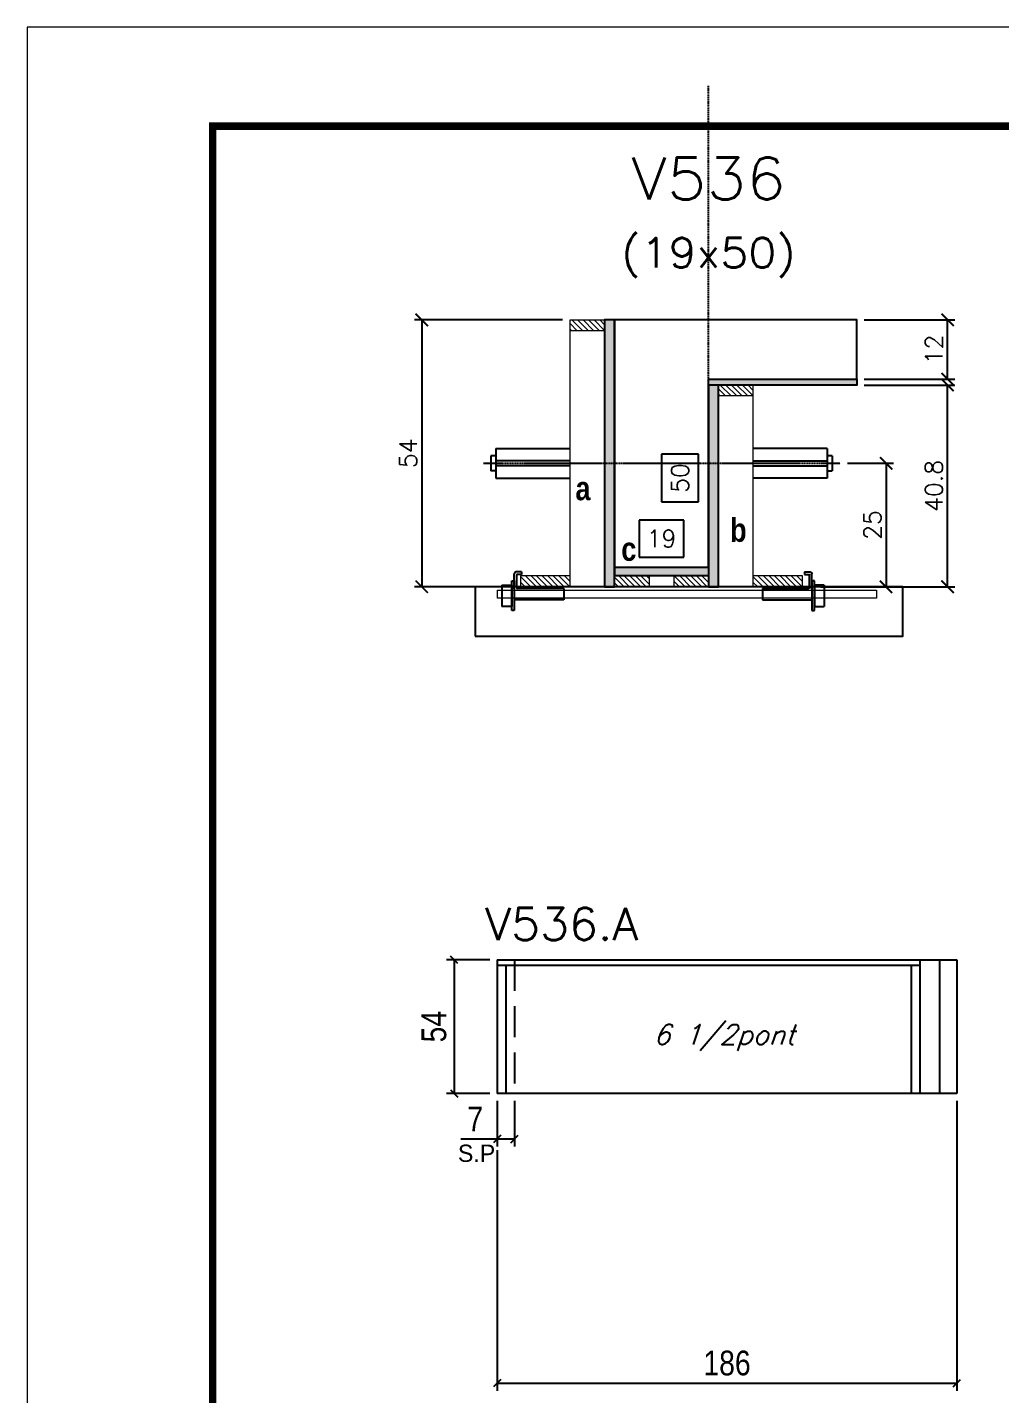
# Model space of a CAD drawing. Extents: x -21493 to -15213, y -12134 to 11887.
# Drawn here: x -18323 to -17930, y 997 to 1550 of the extents above; entities that cross this region are included whole.
import ezdxf
from ezdxf.enums import TextEntityAlignment as Align

# ---------------------------------------------------------------- set-up
doc = ezdxf.new("R2010")
doc.units = 0
doc.linetypes.add('DASHED', pattern=[0.75, 0.5, -0.25])
doc.linetypes.add('HIDDEN', pattern=[0.375, 0.25, -0.125])
for name, color, linetype in [('barrote', 251, 'Continuous'), ('COTA', 241, 'Continuous'), ('Cota Seção (2x)', 4, 'Continuous'), ('detalhes', 4, 'Continuous'), ('Painéis', 200, 'Continuous'), ('presilha', 1, 'Continuous'), ('SARR_2.2x7', 40, 'Continuous'), ('SARR_3.5x7', 81, 'Continuous'), ('TENSOR', 3, 'Continuous'), ('texto', 7, 'Continuous'), ('Texto de Titulo', 7, 'Continuous'), ('Texto Qtd Sarr', 242, 'Continuous')]:
    doc.layers.add(name, color=color, linetype=linetype)
for name, color, linetype, lineweight in [('CONCRETO', 251, 'Continuous', 25), ('Folhas', 255, 'Continuous', 9), ('Hachura', 251, 'Continuous', 9), ('Madeira', 126, 'Continuous', 18), ('SARRAFO DE PRESSAO', 251, 'DASHED', 9), ('SCO-___-LAJ', 2, 'Continuous', 0), ('Texto Seção', 7, 'Continuous', 15)]:
    doc.layers.add(name, color=color, linetype=linetype, lineweight=lineweight)
doc.styles.add('COTA TECNICA', font='techl___.ttf', dxfattribs={"height": 10})
doc.styles.add('REGUA-120', font='ROMANS.shx', dxfattribs={"height": 15})
doc.styles.add('Romans', font='romans.shx')
doc.styles.add('ROMAS860', font='ROMAS860.SHX')
doc.styles.add('TECNICA', font='techb___.ttf', dxfattribs={"height": 10})
doc.dimstyles.new('Cota Seção (2x)', dxfattribs={"dimtxt": 7, "dimasz": 5, "dimexe": 3, "dimexo": 3, "dimgap": 2, "dimtad": 3, "dimdec": 1, "dimlfac": 0.5, "dimzin": 12, "dimdsep": 46, "dimtxsty": 'Romans', "dimblk": 'ARCHTICK', "dimcen": 0, "dimclrd": 4, "dimclre": 4, "dimclrt": 1, "dimadec": 1, "dimazin": 3, "dimtfac": 1, "dimtdec": 1, "dimtmove": 0, "dimatfit": 3, "dimldrblk": 'OBLIQUE', "dimfxl": 1, "dimtolj": 1, "dimtzin": 12, "dimarcsym": 0})
doc.dimstyles.new('Cota Seção interna', dxfattribs={"dimtxt": 7, "dimasz": 6, "dimexe": 0.18, "dimexo": 2, "dimgap": -4, "dimtad": 3, "dimdec": 1, "dimlfac": 0.5, "dimzin": 12, "dimdsep": 46, "dimtxsty": 'Romans', "dimblk": 'ARCHTICK', "dimcen": 0.09, "dimse1": 1, "dimse2": 1, "dimsd1": 1, "dimsd2": 1, "dimclrd": 180, "dimclre": 5, "dimclrt": 1, "dimadec": 0, "dimazin": 3, "dimtfac": 1, "dimtdec": 1, "dimtofl": 0, "dimtmove": 0, "dimatfit": 3, "dimldrblk": 'ARCHTICK', "dimfxl": 1, "dimtolj": 1, "dimtzin": 0, "dimarcsym": 0})
doc.dimstyles.new('PAINEL', dxfattribs={"dimtxt": 10, "dimasz": 3, "dimexe": 3, "dimexo": 3, "dimgap": 3, "dimtad": 1, "dimdec": 1, "dimzin": 12, "dimdsep": 46, "dimtxsty": 'COTA TECNICA', "dimblk1": 'OBLIQUE', "dimblk2": 'OBLIQUE', "dimsah": 1, "dimcen": 0.9, "dimclrd": 4, "dimclre": 4, "dimclrt": 240, "dimadec": 1, "dimazin": 3, "dimtfac": 1, "dimtdec": 1, "dimtmove": 0, "dimatfit": 3, "dimfxl": 1, "dimtolj": 1, "dimtzin": 12, "dimarcsym": 0})

# ---------------------------------------------------------------- blocks, each defined once
blk = doc.blocks.new('titulo1')
at = {"layer": 'Defpoints', "color": 252, "linetype": 'HIDDEN', "ltscale": 2}
blk.add_line((0, 0), (0, 125), dxfattribs=at)
at = {"layer": 'Defpoints', "style": 'Romans', "oblique": 15}
blk.add_attdef('FOLHA', text='', height=10, dxfattribs=at).set_placement((0, 15.58), align=Align.MIDDLE_CENTER)
at = {"layer": 'Texto Qtd Sarr', "color": 3, "style": 'Romans', "oblique": 15}
for tag, height, p in [('TITULO', 17, (0, 71.45)), ('SEÇÃO', 12, (0, 41.55))]:
    blk.add_attdef(tag, text='', height=height, dxfattribs=at).set_placement(p, align=Align.MIDDLE_CENTER)
blk = doc.blocks.new('_ArchTick')
at = {"color": 0, "linetype": 'ByBlock', "const_width": 0.15}
blk.add_lwpolyline([(-0.5, -0.5), (0.5, 0.5)], dxfattribs=at)
blk = doc.blocks.new('*D1799')
at = {"layer": 'COTA', "color": 4, "lineweight": -2, "transparency": 16777216}
for p, q in [((-17984.85, 1405.32), (-17948.14, 1405.32)), ((-17951.14, 1323.72), (-17951.14, 1405.32)), ((-18002.45, 1323.72), (-17948.14, 1323.72))]:
    blk.add_line(p, q, dxfattribs=at)
at = {"layer": 'Defpoints', "color": 0, "transparency": 16777216}
for p in [(-17987.85, 1405.32), (-17951.14, 1405.32), (-18005.45, 1323.72)]:
    blk.add_point(p, dxfattribs=at)
at = {"layer": 'COTA', "color": 4, "lineweight": -2, "transparency": 16777216, "xscale": 5, "yscale": 5, "zscale": 5}
for p, rotation in [((-17951.14, 1405.32), 90), ((-17951.14, 1323.72), 270)]:
    blk.add_blockref('_ArchTick', p, dxfattribs=dict(at, rotation=rotation))
at = {"layer": 'COTA', "color": 1, "transparency": 16777216, "insert": (-17956.64, 1364.52), "char_height": 7, "attachment_point": 5, "rotation": 90, "style": 'Romans'}
blk.add_mtext('\\A1;40.8', dxfattribs=at)
blk = doc.blocks.new('_Oblique')
at = {"color": 0, "linetype": 'ByBlock', "lineweight": -2}
blk.add_line((-0.5, -0.5), (0.5, 0.5), dxfattribs=at)
blk = doc.blocks.new('*D1800')
at = {"layer": 'COTA', "color": 4, "lineweight": -2, "transparency": 16777216}
for p, q in [((-17984.85, 1431.72), (-17948.14, 1431.72)), ((-17951.14, 1407.72), (-17951.14, 1431.72)), ((-17984.85, 1407.72), (-17948.14, 1407.72))]:
    blk.add_line(p, q, dxfattribs=at)
at = {"layer": 'Defpoints', "color": 0, "transparency": 16777216}
for p in [(-17987.85, 1431.72), (-17951.14, 1431.72), (-17987.85, 1407.72)]:
    blk.add_point(p, dxfattribs=at)
at = {"layer": 'COTA', "color": 4, "lineweight": -2, "transparency": 16777216, "xscale": 5, "yscale": 5, "zscale": 5}
for p, rotation in [((-17951.14, 1431.72), 90), ((-17951.14, 1407.72), 270)]:
    blk.add_blockref('_ArchTick', p, dxfattribs=dict(at, rotation=rotation))
at = {"layer": 'COTA', "color": 1, "transparency": 16777216, "insert": (-17956.64, 1419.72), "char_height": 7, "attachment_point": 5, "rotation": 90, "style": 'Romans'}
blk.add_mtext('\\A1;12', dxfattribs=at)
blk = doc.blocks.new('*D1801')
at = {"layer": 'Cota Seção (2x)', "color": 180, "lineweight": -2, "transparency": 16777216}
for p, q in [((-18051.85, 1377.39), (-18066.85, 1377.39)), ((-18066.85, 1377.39), (-18066.85, 1358.06)), ((-18051.85, 1358.06), (-18051.85, 1377.39)), ((-18066.85, 1358.06), (-18051.85, 1358.06))]:
    blk.add_line(p, q, dxfattribs=at)
at = {"layer": 'Defpoints', "color": 0, "transparency": 16777216}
for p in [(-18047.85, 1431.72), (-18047.85, 1431.72), (-18047.85, 1331.72)]:
    blk.add_point(p, dxfattribs=at)
at = {"layer": 'Cota Seção (2x)', "color": 1, "transparency": 16777216, "insert": (-18059.35, 1367.72), "char_height": 7, "attachment_point": 5, "rotation": 90, "style": 'Romans'}
blk.add_mtext('\\A1;50', dxfattribs=at)
blk = doc.blocks.new('PRESILHA METÁLICA 1')
at = {"layer": 'presilha'}
for p, q in [((7.5, 10.64), (7.5, 19.86)), ((12, 21), (8.64, 21)), ((9, 11.57), (9, 18.93)), ((12, 19.5), (9.57, 19.5)), ((12, 21), (12, 19.5)), ((0, 13), (6, 13)), ((0, 13), (0, 0)), ((6, 15.5), (7.5, 15.5)), ((6, -2.5), (6, 15.5)), ((6, 13), (6, 0)), ((7.5, 15.5), (7.5, -2.5)), ((37.5, 11), (9.57, 11)), ((37.5, 11), (37.5, 4.1)), ((6, 0), (0, 0)), ((37.5, 4.1), (7.5, 4.1)), ((7.5, -2.5), (6, -2.5))]:
    blk.add_line(p, q, dxfattribs=at)
for centre, radius, start, end in [((8.64, 19.86), 1.14, 90, 180), ((9.57, 18.93), 0.57, 90, 180), ((9.57, 11.57), 0.57, 180, 270)]:
    blk.add_arc(centre, radius, start, end, dxfattribs=at)
blk = doc.blocks.new('*D1793')
at = {"layer": 'Cota Seção (2x)', "color": 180, "lineweight": -2, "transparency": 16777216}
for p, q in [((-18057.85, 1350.72), (-18075.85, 1350.72)), ((-18075.85, 1350.72), (-18075.85, 1335.72)), ((-18057.85, 1335.72), (-18057.85, 1350.72)), ((-18075.85, 1335.72), (-18057.85, 1335.72))]:
    blk.add_line(p, q, dxfattribs=at)
at = {"layer": 'Defpoints', "color": 0, "transparency": 16777216}
for p in [(-18047.85, 1331.72), (-18085.85, 1323.72), (-18047.85, 1323.72)]:
    blk.add_point(p, dxfattribs=at)
at = {"layer": 'Cota Seção (2x)', "color": 1, "transparency": 16777216, "insert": (-18066.85, 1343.22), "char_height": 7, "attachment_point": 5, "style": 'Romans'}
blk.add_mtext('\\A1;19', dxfattribs=at)
blk = doc.blocks.new('*D1794')
at = {"layer": 'COTA', "color": 4, "lineweight": -2, "transparency": 16777216}
for p, q in [((-18106.85, 1431.72), (-18166.82, 1431.72)), ((-18163.82, 1431.72), (-18163.82, 1323.72)), ((-18106.85, 1323.72), (-18166.82, 1323.72))]:
    blk.add_line(p, q, dxfattribs=at)
at = {"layer": 'Defpoints', "color": 0, "transparency": 16777216}
for p in [(-18103.85, 1431.72), (-18163.82, 1323.72), (-18103.85, 1323.72)]:
    blk.add_point(p, dxfattribs=at)
at = {"layer": 'COTA', "color": 4, "lineweight": -2, "transparency": 16777216, "xscale": 5, "yscale": 5, "zscale": 5}
for p, rotation in [((-18163.82, 1431.72), 90), ((-18163.82, 1323.72), 270)]:
    blk.add_blockref('_ArchTick', p, dxfattribs=dict(at, rotation=rotation))
at = {"layer": 'COTA', "color": 1, "transparency": 16777216, "insert": (-18169.32, 1377.72), "char_height": 7, "attachment_point": 5, "rotation": 90, "style": 'Romans'}
blk.add_mtext('\\A1;54', dxfattribs=at)
blk = doc.blocks.new('*D1795')
at = {"layer": 'COTA', "color": 4, "lineweight": -2, "transparency": 16777216}
for p, q in [((-17991.55, 1373.69), (-17973, 1373.69)), ((-17976, 1373.69), (-17976, 1323.72)), ((-17991.55, 1323.72), (-17973, 1323.72))]:
    blk.add_line(p, q, dxfattribs=at)
at = {"layer": 'Defpoints', "color": 0, "transparency": 16777216}
for p in [(-17994.55, 1373.69), (-17994.55, 1323.72), (-17976, 1323.72)]:
    blk.add_point(p, dxfattribs=at)
at = {"layer": 'COTA', "color": 4, "lineweight": -2, "transparency": 16777216, "xscale": 5, "yscale": 5, "zscale": 5}
for p, rotation in [((-17976, 1373.69), 90), ((-17976, 1323.72), 270)]:
    blk.add_blockref('_ArchTick', p, dxfattribs=dict(at, rotation=rotation))
at = {"layer": 'COTA', "color": 1, "transparency": 16777216, "insert": (-17981.5, 1348.71), "char_height": 7, "attachment_point": 5, "rotation": 90, "style": 'Romans'}
blk.add_mtext('\\A1;25', dxfattribs=at)
blk = doc.blocks.new('*D1796')
at = {"layer": 'COTA', "color": 4, "linetype": 'ByBlock', "lineweight": -2, "transparency": 16777216}
for p, q in [((-17947.34, 1115.78), (-17947.34, 998.51)), ((-18133.34, 1095.78), (-18133.34, 998.51)), ((-18133.34, 1001.51), (-17947.34, 1001.51))]:
    blk.add_line(p, q, dxfattribs=at)
at = {"layer": 'Defpoints', "color": 0, "linetype": 'ByBlock', "transparency": 16777216}
for p in [(-17947.34, 1118.78), (-18133.34, 1098.78), (-17947.34, 1001.51)]:
    blk.add_point(p, dxfattribs=at)
at = {"layer": 'COTA', "color": 4, "linetype": 'ByBlock', "lineweight": -2, "transparency": 16777216, "xscale": 3, "yscale": 3, "zscale": 3, "rotation": 180}
blk.add_blockref('_Oblique', (-18133.34, 1001.51), dxfattribs=at)
at = {"layer": 'COTA', "color": 4, "linetype": 'ByBlock', "lineweight": -2, "transparency": 16777216, "xscale": 3, "yscale": 3, "zscale": 3}
blk.add_blockref('_Oblique', (-17947.34, 1001.51), dxfattribs=at)
at = {"layer": 'COTA', "color": 240, "linetype": 'ByBlock', "transparency": 16777216, "insert": (-18040.34, 1009.64), "char_height": 10, "attachment_point": 5, "style": 'COTA TECNICA'}
blk.add_mtext('\\A1;186', dxfattribs=at)
blk = doc.blocks.new('*D1846')
at = {"layer": 'COTA', "color": 4, "lineweight": -2, "ltscale": 25, "transparency": 16777216}
for p, q in [((-18136.34, 1172.78), (-18153.77, 1172.78)), ((-18150.77, 1172.78), (-18150.77, 1118.78)), ((-18136.34, 1118.78), (-18153.77, 1118.78))]:
    blk.add_line(p, q, dxfattribs=at)
at = {"layer": 'Defpoints', "color": 0, "ltscale": 25, "transparency": 16777216}
for p in [(-18133.34, 1172.78), (-18150.77, 1118.78), (-18133.34, 1118.78)]:
    blk.add_point(p, dxfattribs=at)
at = {"layer": 'COTA', "color": 4, "lineweight": -2, "ltscale": 25, "transparency": 16777216, "xscale": 3, "yscale": 3, "zscale": 3}
for p, rotation in [((-18150.77, 1172.78), 90), ((-18150.77, 1118.78), 270)]:
    blk.add_blockref('_Oblique', p, dxfattribs=dict(at, rotation=rotation))
at = {"layer": 'COTA', "color": 240, "ltscale": 25, "transparency": 16777216, "insert": (-18158.88, 1145.78), "char_height": 10, "attachment_point": 5, "rotation": 90, "style": 'COTA TECNICA'}
blk.add_mtext('\\A1;54', dxfattribs=at)
blk = doc.blocks.new('*D1847')
at = {"layer": 'COTA', "color": 4, "lineweight": -2, "ltscale": 25, "transparency": 16777216}
for p, q in [((-18133.34, 1115.78), (-18133.34, 1097.32)), ((-18126.34, 1115.78), (-18126.34, 1097.32)), ((-18133.34, 1100.32), (-18148.07, 1100.32)), ((-18126.34, 1100.32), (-18133.34, 1100.32))]:
    blk.add_line(p, q, dxfattribs=at)
at = {"layer": 'Defpoints', "color": 0, "ltscale": 25, "transparency": 16777216}
for p in [(-18133.34, 1118.78), (-18126.34, 1118.78), (-18133.34, 1100.32)]:
    blk.add_point(p, dxfattribs=at)
at = {"layer": 'COTA', "color": 4, "lineweight": -2, "ltscale": 25, "transparency": 16777216, "xscale": 3, "yscale": 3, "zscale": 3, "rotation": 180}
blk.add_blockref('_Oblique', (-18133.34, 1100.32), dxfattribs=at)
at = {"layer": 'COTA', "color": 4, "lineweight": -2, "ltscale": 25, "transparency": 16777216, "xscale": 3, "yscale": 3, "zscale": 3}
blk.add_blockref('_Oblique', (-18126.34, 1100.32), dxfattribs=at)
at = {"layer": 'COTA', "color": 240, "ltscale": 25, "transparency": 16777216, "insert": (-18142.21, 1108.39), "char_height": 10, "attachment_point": 5, "style": 'COTA TECNICA'}
blk.add_mtext('\\A1;7', dxfattribs=at)
blk = doc.blocks.new('9999999999')
at = {"layer": 'Folhas'}
blk.add_lwpolyline([(98138.98, 34190.21), (99623.98, 34190.21), (99623.98, 35240.21), (98138.98, 35240.21)], close=True, dxfattribs=at)
at = {"layer": 'Folhas', "color": 30, "const_width": 3}
blk.add_lwpolyline([(98213.98, 34230.21), (99583.98, 34230.21), (99583.98, 35200.21), (98213.98, 35200.21)], close=True, dxfattribs=at)

msp = doc.modelspace()

# ---------------------------------------------------------------- hatches: boundary and pattern name
at = {"layer": 'Hachura'}
h = msp.add_hatch(dxfattribs=at)
h.set_pattern_fill('ANSI31', color=256, scale=0.5, angle=270, style=0)
h.set_pattern_definition([(315, (4801.9662, -6875.9214), (1.12253202, 1.12253202), [])])
h.paths.add_polyline_path([(-18103.85, 1427.32), (-18103.85, 1431.72), (-18089.85, 1431.72), (-18089.85, 1427.32)])
h = msp.add_hatch(color=256, dxfattribs=at)
h.dxf.hatch_style = 1
h.paths.add_polyline_path([(-18085.85, 1431.72), (-18089.85, 1431.72), (-18089.85, 1323.72), (-18085.85, 1323.72)])
h = msp.add_hatch(color=256, dxfattribs=at)
h.dxf.hatch_style = 1
h.paths.add_polyline_path([(-18047.85, 1405.32), (-18047.85, 1407.72), (-17987.85, 1407.72), (-17987.85, 1405.32)])
h = msp.add_hatch(color=256, dxfattribs=at)
h.dxf.hatch_style = 1
h.paths.add_polyline_path([(-18043.85, 1405.32), (-18047.85, 1405.32), (-18047.85, 1323.72), (-18043.85, 1323.72)])
h = msp.add_hatch(dxfattribs=at)
h.set_pattern_fill('ANSI31', color=256, scale=0.5, angle=270, style=0)
h.set_pattern_definition([(315, (4861.9662, -6902.3214), (1.12253202, 1.12253202), [])])
h.paths.add_polyline_path([(-18043.85, 1400.92), (-18043.85, 1405.32), (-18029.85, 1405.32), (-18029.85, 1400.92)])
h = msp.add_hatch(dxfattribs=at)
h.set_pattern_fill('ANSI31', color=256, scale=0.5, angle=270, style=0)
h.set_pattern_definition([(315, (4767.9662, -6905.9214), (1.12253202, 1.12253202), [])])
h.paths.add_polyline_path([(-18103.85, 1323.72), (-18103.85, 1328.12), (-18123.85, 1328.12), (-18123.85, 1323.72)])
h = msp.add_hatch(color=256, dxfattribs=at)
h.dxf.hatch_style = 1
h.paths.add_polyline_path([(-18085.85, 1328.12), (-18085.85, 1331.72), (-18047.85, 1331.72), (-18047.85, 1328.12)])
h = msp.add_hatch(dxfattribs=at)
h.set_pattern_fill('ANSI31', color=256, scale=0.5, angle=270, style=0)
h.set_pattern_definition([(315, (4870.7683, -6905.9214), (1.12253202, 1.12253202), [])])
h.paths.add_polyline_path([(-18085.85, 1323.72), (-18085.85, 1328.12), (-18071.85, 1328.12), (-18071.85, 1323.72)])
h = msp.add_hatch(dxfattribs=at)
h.set_pattern_fill('ANSI31', color=256, scale=0.5, angle=270, style=0)
h.set_pattern_definition([(315, (4870.7662, -6905.9214), (1.12253202, 1.12253202), [])])
h.paths.add_polyline_path([(-18047.85, 1323.72), (-18047.85, 1328.12), (-18061.85, 1328.12), (-18061.85, 1323.72)])
h = msp.add_hatch(dxfattribs=at)
h.set_pattern_fill('ANSI31', color=256, scale=0.5, angle=270, style=0)
h.set_pattern_definition([(315, (4861.9662, -6905.9214), (1.12253202, 1.12253202), [])])
h.paths.add_polyline_path([(-18009.85, 1323.72), (-18009.85, 1328.12), (-18029.85, 1328.12), (-18029.85, 1323.72)])

# ---------------------------------------------------------------- linework, layer by layer
at = {"ltscale": 3}
for p, q in [((-18135.85, 1376.69), (-18135.85, 1370.69)), ((-18133.85, 1376.69), (-18135.85, 1376.69)), ((-18133.85, 1379.69), (-18133.85, 1367.69)), ((-18133.85, 1379.69), (-18103.85, 1379.69)), ((-17999.85, 1379.69), (-18029.85, 1379.69)), ((-17999.85, 1379.69), (-17999.85, 1367.69)), ((-17997.85, 1376.69), (-17999.85, 1376.69)), ((-17997.85, 1376.69), (-17997.85, 1370.69)), ((-18103.85, 1374.69), (-18133.85, 1374.69)), ((-18103.85, 1372.69), (-18133.85, 1372.69)), ((-18029.85, 1374.69), (-17999.85, 1374.69)), ((-18029.85, 1372.69), (-17999.85, 1372.69)), ((-18133.85, 1370.69), (-18135.85, 1370.69)), ((-18133.85, 1367.69), (-18103.85, 1367.69)), ((-17999.85, 1367.69), (-18029.85, 1367.69)), ((-17999.85, 1370.69), (-17997.85, 1370.69))]:
    msp.add_line(p, q, dxfattribs=at)
at = {"layer": 'barrote'}
msp.add_lwpolyline([(-18142.22, 1303.72), (-17969.25, 1303.72), (-17969.25, 1323.72), (-18142.22, 1323.72)], close=True, dxfattribs=at)
at = {"layer": 'CONCRETO'}
msp.add_lwpolyline([(-18047.85, 1407.72), (-17987.85, 1407.72), (-17987.85, 1431.72), (-18047.85, 1431.72), (-18047.85, 1431.72), (-18085.85, 1431.72), (-18085.85, 1328.12), (-18085.85, 1328.12), (-18085.85, 1331.72), (-18047.85, 1331.72)], close=True, dxfattribs=at)
at = {"layer": 'Madeira'}
for points in [[(-18103.85, 1427.32), (-18103.85, 1431.72), (-18089.85, 1431.72), (-18089.85, 1427.32)], [(-18103.85, 1431.72), (-18089.85, 1431.72), (-18089.85, 1323.72), (-18103.85, 1323.72)], [(-18043.85, 1400.92), (-18043.85, 1405.32), (-18029.85, 1405.32), (-18029.85, 1400.92)], [(-18043.85, 1405.32), (-18029.85, 1405.32), (-18029.85, 1323.72), (-18043.85, 1323.72)], [(-18103.85, 1323.72), (-18103.85, 1328.12), (-18123.85, 1328.12), (-18123.85, 1323.72)], [(-18085.85, 1323.72), (-18085.85, 1328.12), (-18071.85, 1328.12), (-18071.85, 1323.72)], [(-18047.85, 1323.72), (-18047.85, 1328.12), (-18061.85, 1328.12), (-18061.85, 1323.72)], [(-18009.85, 1323.72), (-18009.85, 1328.12), (-18029.85, 1328.12), (-18029.85, 1323.72)]]:
    msp.add_lwpolyline(points, close=True, dxfattribs=at)
at = {"layer": 'Painéis'}
for p, q in [((-18133.34, 1172.78), (-17947.34, 1172.78)), ((-18133.34, 1172.78), (-18133.34, 1118.78)), ((-17947.34, 1172.78), (-17947.34, 1118.78)), ((-17947.34, 1172.78), (-17947.34, 1118.78)), ((-17947.34, 1118.78), (-18133.34, 1118.78))]:
    msp.add_line(p, q, dxfattribs=at)
for points in [[(-18085.85, 1431.72), (-18089.85, 1431.72), (-18089.85, 1323.72), (-18085.85, 1323.72)], [(-18047.85, 1405.32), (-18047.85, 1407.72), (-17987.85, 1407.72), (-17987.85, 1405.32)], [(-18043.85, 1405.32), (-18047.85, 1405.32), (-18047.85, 1323.72), (-18043.85, 1323.72)], [(-18085.85, 1328.12), (-18085.85, 1331.72), (-18047.85, 1331.72), (-18047.85, 1328.12)]]:
    msp.add_lwpolyline(points, close=True, dxfattribs=at)
at = {"layer": 'SARR_2.2x7', "linetype": 'HIDDEN', "ltscale": 50}
msp.add_line((-18126.34, 1172.78), (-18126.34, 1118.78), dxfattribs=at)
at = {"layer": 'SARR_2.2x7', "linetype": 'Continuous', "ltscale": 50}
for p, q in [((-17954.34, 1172.78), (-17954.34, 1118.78)), ((-17962.34, 1170.58), (-18133.34, 1170.58))]:
    msp.add_line(p, q, dxfattribs=at)
at = {"layer": 'SARR_3.5x7'}
for p, q in [((-18133.34, 1172.78), (-18133.34, 1118.78)), ((-17962.34, 1172.78), (-17962.34, 1118.78)), ((-18129.84, 1170.58), (-18129.84, 1118.78)), ((-17965.84, 1170.58), (-17965.84, 1118.78))]:
    msp.add_line(p, q, dxfattribs=at)
at = {"layer": 'SCO-___-LAJ', "color": 1}
msp.add_lwpolyline([(-18133.22, 1322.39), (-17979.91, 1322.39), (-17979.91, 1319.19), (-18133.22, 1319.19)], close=True, dxfattribs=at)
at = {"layer": 'TENSOR', "linetype": 'HIDDEN', "ltscale": 0.5}
msp.add_line((-18138.85, 1373.69), (-17994.55, 1373.69), dxfattribs=at)

# ---------------------------------------------------------------- block references
at = {"layer": 'presilha', "yscale": 0.6666666666666666, "zscale": 0.6666666666666666}
for p, xscale in [((-18131.43, 1315.76), 0.6666666666666666), ((-18000.99, 1315.76), -0.6666666666666666)]:
    msp.add_blockref('PRESILHA METÁLICA 1', p, dxfattribs=dict(at, xscale=xscale))
at = {"layer": 'SARRAFO DE PRESSAO', "color": 6, "linetype": 'ByBlock'}
msp.add_blockref('9999999999', (-116462.39, -33690.15), dxfattribs=at)
at = {"layer": 'Texto Seção'}
ref = msp.add_blockref('titulo1', (-18047.85, 1401.34), dxfattribs=at)
ref.add_attrib('TITULO', 'V536', dxfattribs={"layer": 'Texto de Titulo', "color": 7, "height": 17, "style": 'Romans', "width": 1.1}).set_placement((-18047.85, 1488.84), align=Align.MIDDLE_CENTER)
ref.add_attrib('SEÇÃO', '(19x50)', dxfattribs={"layer": 'Texto de Titulo', "color": 7, "height": 12, "style": 'Romans', "width": 1.1}).set_placement((-18047.85, 1458.84), align=Align.MIDDLE_CENTER)

# ---------------------------------------------------------------- texts
at = {"layer": 'detalhes', "style": 'TECNICA'}
for s, p in [('a', (-18101.68, 1358.75)), ('b', (-18039.14, 1341.91)), ('c', (-18083.13, 1334.22))]:
    msp.add_text(s, height=9.6, dxfattribs=at).set_placement(p)
at = {"layer": 'texto', "color": 2, "insert": (-18041.56, 1141.28), "char_height": 8, "attachment_point": 5, "style": 'Romans'}
msp.add_mtext('{\\Q19;\\C256;6 1/2pont}', dxfattribs=at)
at = {"layer": 'texto', "color": 4, "insert": (-18141.66, 1094.51), "char_height": 7, "attachment_point": 5, "style": 'ROMAS860'}
msp.add_mtext('S.P', dxfattribs=at)
at = {"layer": 'Texto Seção', "style": 'REGUA-120', "width": 1.05}
msp.add_text('V536.A', height=13, dxfattribs=at).set_placement((-18138.2, 1180.8))

# ---------------------------------------------------------------- dimensions: what is measured, and where the dimension line sits
at = {"layer": 'COTA'}
for base, p1, p2, picture, middle in [((-18163.82, 1323.72), (-18103.85, 1431.72), (-18103.85, 1323.72), '*D1794', (-18169.32, 1377.72)), ((-17951.14, 1431.72), (-17987.85, 1407.72), (-17987.85, 1431.72), '*D1800', (-17956.64, 1419.72)), ((-17951.14, 1405.32), (-18005.45, 1323.72), (-17987.85, 1405.32), '*D1799', (-17956.64, 1364.52)), ((-17976, 1323.72), (-17994.55, 1373.69), (-17994.55, 1323.72), '*D1795', (-17981.5, 1348.71))]:
    dim = msp.add_linear_dim(base=base, p1=p1, p2=p2, angle=90, dimstyle='Cota Seção (2x)', dxfattribs=at)
    dim.commit()
    dim.dimension.update_dxf_attribs({"geometry": picture, "text_midpoint": middle})
at = {"layer": 'COTA', "ltscale": 25}
dim = msp.add_linear_dim(base=(-18150.77, 1118.78), p1=(-18133.34, 1172.78), p2=(-18133.34, 1118.78), angle=90, dimstyle='PAINEL', dxfattribs=at)
dim.commit()
dim.dimension.update_dxf_attribs({"geometry": '*D1846', "text_midpoint": (-18158.88, 1145.78)})
dim = msp.add_linear_dim(base=(-18133.34, 1100.32), p1=(-18126.34, 1118.78), p2=(-18133.34, 1118.78), dimstyle='PAINEL', dxfattribs=at)
dim.commit()
dim.dimension.update_dxf_attribs({"geometry": '*D1847', "text_midpoint": (-18142.21, 1108.39)})
at = {"layer": 'COTA', "linetype": 'ByBlock'}
dim = msp.add_linear_dim(base=(-17947.34, 1001.51), p1=(-18133.34, 1098.78), p2=(-17947.34, 1118.78), dimstyle='PAINEL', dxfattribs=at)
dim.commit()
dim.dimension.update_dxf_attribs({"geometry": '*D1796', "text_midpoint": (-18040.34, 1009.64)})
at = {"layer": 'Cota Seção (2x)'}
dim = msp.add_linear_dim(base=(-18047.85, 1431.72), p1=(-18047.85, 1331.72), p2=(-18047.85, 1431.72), angle=90, dimstyle='Cota Seção interna', dxfattribs=at)
dim.commit()
dim.dimension.update_dxf_attribs({"geometry": '*D1801', "text_midpoint": (-18047.85, 1367.72), "dimtype": 160})
dim = msp.add_linear_dim(base=(-18047.85, 1331.72), p1=(-18085.85, 1323.72), p2=(-18047.85, 1323.72), dimstyle='Cota Seção interna', dxfattribs=at)
dim.commit()
dim.dimension.update_dxf_attribs({"geometry": '*D1793', "text_midpoint": (-18066.85, 1331.72), "dimtype": 160})

doc.saveas('drawing.dxf')
